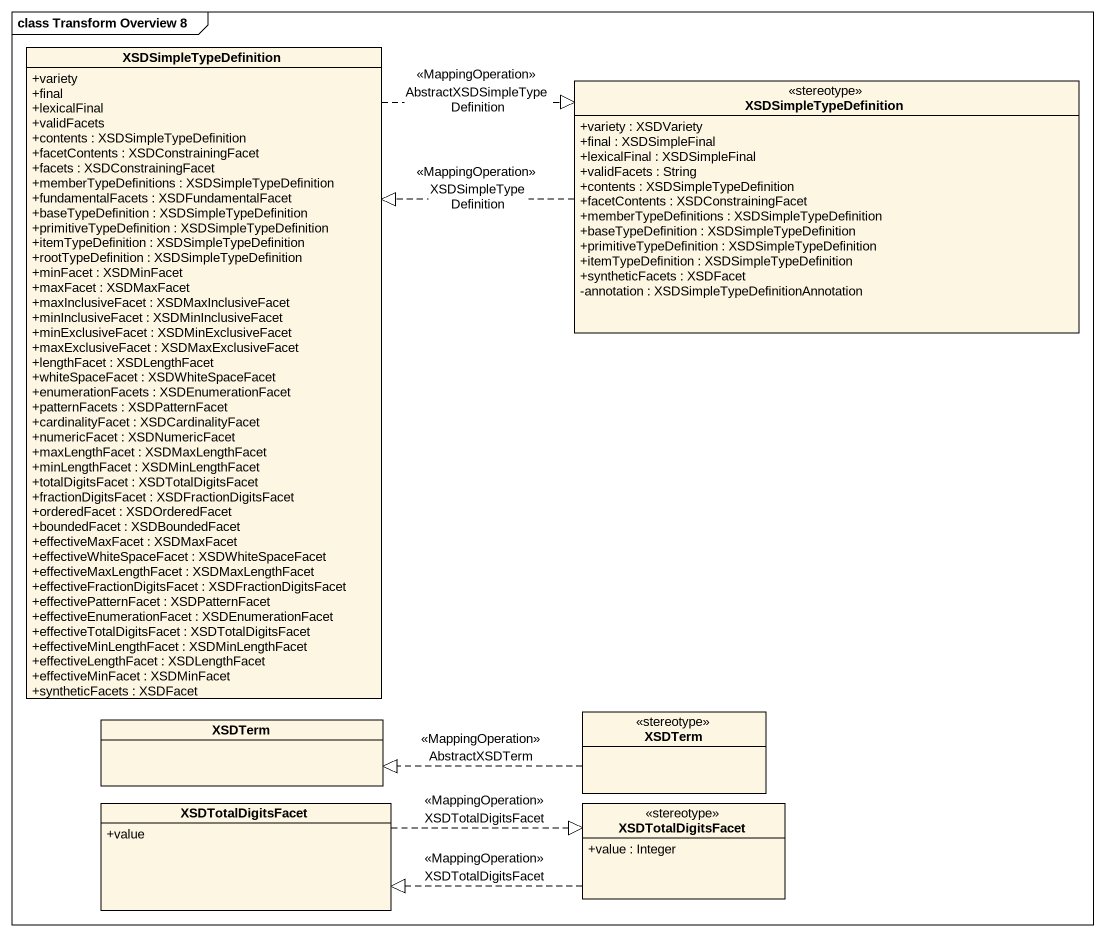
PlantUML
@startuml
mainframe class Transform Overview 8
hide circle
hide empty members
skinparam classAttributeIconSize 0
class XSDSimpleTypeDefinition {
  +variety
  +final
  +lexicalFinal
  +validFacets
  +contents : XSDSimpleTypeDefinition
  +facetContents : XSDConstrainingFacet
  +facets : XSDConstrainingFacet
  +memberTypeDefinitions : XSDSimpleTypeDefinition
  +fundamentalFacets : XSDFundamentalFacet
  +baseTypeDefinition : XSDSimpleTypeDefinition
  +primitiveTypeDefinition : XSDSimpleTypeDefinition
  +itemTypeDefinition : XSDSimpleTypeDefinition
  +rootTypeDefinition : XSDSimpleTypeDefinition
  +minFacet : XSDMinFacet
  +maxFacet : XSDMaxFacet
  +maxInclusiveFacet : XSDMaxInclusiveFacet
  +minInclusiveFacet : XSDMinInclusiveFacet
  +minExclusiveFacet : XSDMinExclusiveFacet
  +maxExclusiveFacet : XSDMaxExclusiveFacet
  +lengthFacet : XSDLengthFacet
  +whiteSpaceFacet : XSDWhiteSpaceFacet
  +enumerationFacets : XSDEnumerationFacet
  +patternFacets : XSDPatternFacet
  +cardinalityFacet : XSDCardinalityFacet
  +numericFacet : XSDNumericFacet
  +maxLengthFacet : XSDMaxLengthFacet
  +minLengthFacet : XSDMinLengthFacet
  +totalDigitsFacet : XSDTotalDigitsFacet
  +fractionDigitsFacet : XSDFractionDigitsFacet
  +orderedFacet : XSDOrderedFacet
  +boundedFacet : XSDBoundedFacet
  +effectiveMaxFacet : XSDMaxFacet
  +effectiveWhiteSpaceFacet : XSDWhiteSpaceFacet
  +effectiveMaxLengthFacet : XSDMaxLengthFacet
  +effectiveFractionDigitsFacet : XSDFractionDigitsFacet
  +effectivePatternFacet : XSDPatternFacet
  +effectiveEnumerationFacet : XSDEnumerationFacet
  +effectiveTotalDigitsFacet : XSDTotalDigitsFacet
  +effectiveMinLengthFacet : XSDMinLengthFacet
  +effectiveLengthFacet : XSDLengthFacet
  +effectiveMinFacet : XSDMinFacet
  +syntheticFacets : XSDFacet
}
class "XSDSimpleTypeDefinition" as XSDSimpleTypeDefinition_2 <<stereotype>> {
  +variety : XSDVariety
  +final : XSDSimpleFinal
  +lexicalFinal : XSDSimpleFinal
  +validFacets : String
  +contents : XSDSimpleTypeDefinition
  +facetContents : XSDConstrainingFacet
  +memberTypeDefinitions : XSDSimpleTypeDefinition
  +baseTypeDefinition : XSDSimpleTypeDefinition
  +primitiveTypeDefinition : XSDSimpleTypeDefinition
  +itemTypeDefinition : XSDSimpleTypeDefinition
  +syntheticFacets : XSDFacet
  -annotation : XSDSimpleTypeDefinitionAnnotation
}
class XSDTerm
class "XSDTerm" as XSDTerm_2 <<stereotype>>
class XSDTotalDigitsFacet {
  +value
}
class "XSDTotalDigitsFacet" as XSDTotalDigitsFacet_2 <<stereotype>> {
  +value : Integer
}
XSDSimpleTypeDefinition .right.|> XSDSimpleTypeDefinition_2 : <<MappingOperation>>\nAbstractXSDSimpleTypeDefinition
XSDSimpleTypeDefinition_2 .left.|> XSDSimpleTypeDefinition : <<MappingOperation>>\nXSDSimpleTypeDefinition
XSDTerm_2 .left.|> XSDTerm : <<MappingOperation>>\nAbstractXSDTerm
XSDTotalDigitsFacet .right.|> XSDTotalDigitsFacet_2 : <<MappingOperation>>\nXSDTotalDigitsFacet
XSDTotalDigitsFacet_2 .left.|> XSDTotalDigitsFacet : <<MappingOperation>>\nXSDTotalDigitsFacet
@enduml
